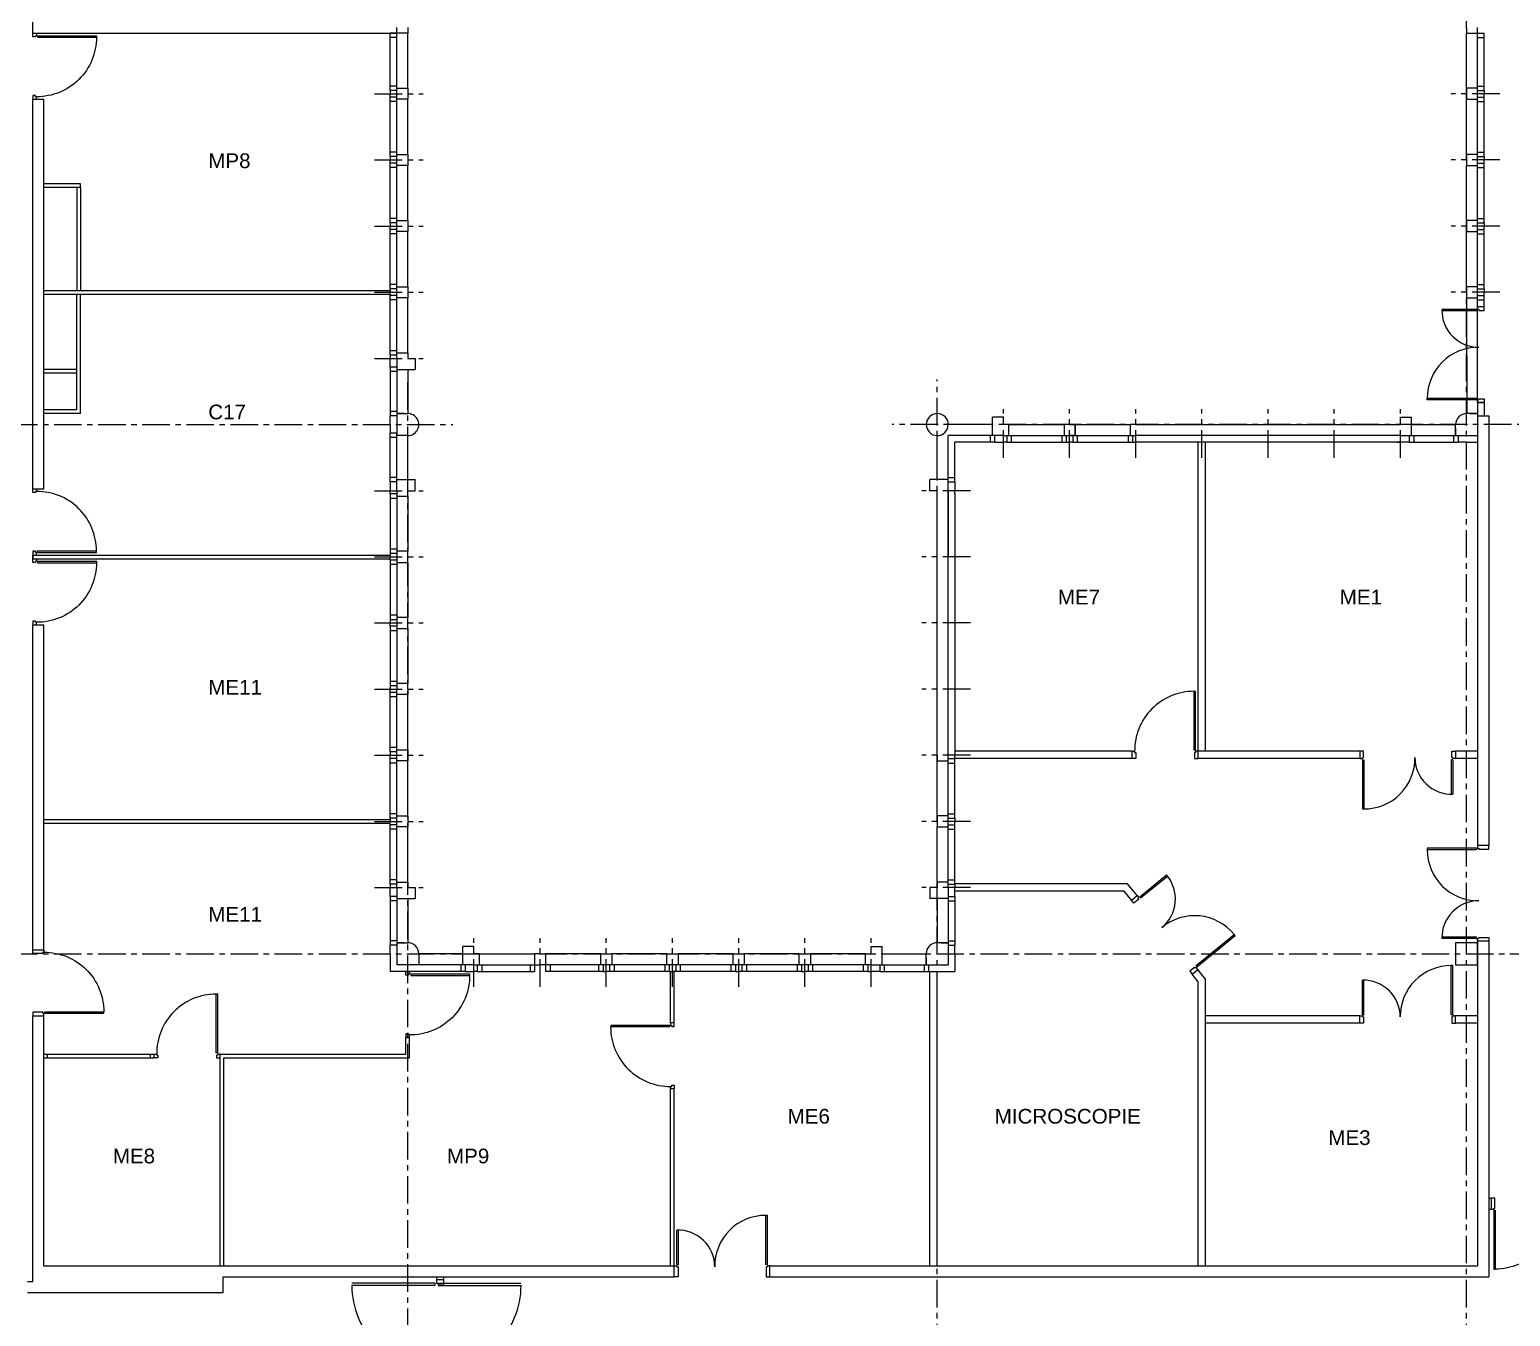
# Model space of a CAD drawing. Extents: x 1614 to 26454, y 2920 to 16595.
# Drawn here: x 3655 to 5669, y 12507 to 14258 of the extents above; entities that cross this region are included whole.
import ezdxf
from ezdxf.enums import TextEntityAlignment as Align

# ---------------------------------------------------------------- set-up
doc = ezdxf.new("R2010")
doc.units = 0
doc.header["$MEASUREMENT"] = 0
doc.linetypes.add('AXES', pattern=[2, 1.25, -0.25, 0.25, -0.25])
doc.layers.get('0').update_dxf_attribs({"linetype": 'CONTINUOUS'})
for name, color, linetype in [('BA_APPUI_FENETRE', 140, 'CONTINUOUS'), ('BA_AXE_TRAME', 253, 'AXES'), ('BA_CLOISON_EXISTANTE', 4, 'CONTINUOUS'), ('BA_DOUBLAGE', 134, 'CONTINUOUS'), ('BA_MENUIS_EXTERIEURE', 6, 'CONTINUOUS'), ('BA_MENUIS_INTERIEURE', 202, 'CONTINUOUS'), ('BA_STRUCTURE', 5, 'CONTINUOUS'), ('TXT_REP_PIECE', 3, 'CONTINUOUS')]:
    doc.layers.add(name, color=color, linetype=linetype)
doc.styles.add('ARIAL', font='arial.ttf')

# ---------------------------------------------------------------- blocks, each defined once
blk = doc.blocks.new('baie1')
at = {"layer": 'BA_APPUI_FENETRE'}
blk.add_line((7.5, -5), (82.5, -5), dxfattribs=at)
at = {"layer": 'BA_DOUBLAGE'}
for p, q in [((4.5, 19), (0, 19)), ((85.5, 19), (90, 19))]:
    blk.add_line(p, q, dxfattribs=at)
at = {"layer": 'BA_MENUIS_EXTERIEURE'}
for p, q in [((4.5, 19), (85.5, 19)), ((4.5, 10), (4.5, 19)), ((4.5, 10), (85.5, 10)), ((10.5, 10), (10.5, 19)), ((79.5, 10), (79.5, 19)), ((85.5, 10), (85.5, 19))]:
    blk.add_line(p, q, dxfattribs=at)
at = {"layer": 'BA_STRUCTURE'}
for points in [[(0, 10), (7.5, 10), (7.5, -5), (0, -5)], [(90, -5), (82.5, -5), (82.5, 10), (90, 10)]]:
    blk.add_lwpolyline(points, dxfattribs=at)
blk = doc.blocks.new('baie2')
at = {"layer": 'BA_DOUBLAGE'}
blk.add_line((-12, 19), (0, 19), dxfattribs=at)
at = {"layer": 'BA_MENUIS_EXTERIEURE'}
for p, q in [((-78.3, 10), (-78.3, 19)), ((-12, 19), (-78.3, 19)), ((-12, 10), (-78.3, 10)), ((-72.3, 10), (-72.3, 19)), ((-18, 10), (-18, 19)), ((-12, 10), (-12, 19))]:
    blk.add_line(p, q, dxfattribs=at)
at = {"layer": 'BA_STRUCTURE'}
for p, q in [((-75, 0), (-75, 10)), ((0, 10), (-15, 10)), ((-15, 10), (-15, -15)), ((0, -15), (-15, -15)), ((0, -5), (0, -15))]:
    blk.add_line(p, q, dxfattribs=at)
blk = doc.blocks.new('P80_5')
for p, q in [((-5.5, 6.5), (-5.5, 86.6)), ((-3.5, 86.5), (-5.5, 86.5)), ((-3.5, 6.5), (-3.5, 86.5)), ((-90, 0), (-90, 5)), ((-90, 5), (-86.5, 5)), ((-85, 0), (-90, 0)), ((-86.5, 5), (-86.5, 3.5)), ((-86.5, 3.5), (-85, 3.5)), ((-85, 3.5), (-85, 0)), ((-3.5, 6.5), (-5.5, 6.5)), ((-5, 3.5), (-5, 0)), ((-3.5, 3.5), (-5, 3.5)), ((-5, 0), (0, 0)), ((0, 5), (-3.5, 5)), ((-3.5, 5), (-3.5, 3.5)), ((0, 0), (0, 5))]:
    blk.add_line(p, q)
for centre, radius, start, end in [((-5.6, 5.7), 80.9, 89.9501, 180.4961), ((-5.5, 6.5), 0, 180, 270), ((-5, 3.5), 0, 180, 270)]:
    blk.add_arc(centre, radius, start, end)
blk = doc.blocks.new('P80_15')
for p, q in [((3.5, 96.5), (5.5, 96.5)), ((3.5, 16.5), (3.5, 96.5)), ((5.5, 16.5), (5.5, 96.6)), ((0, 0), (0, 15)), ((0, 15), (3.5, 15)), ((5, 0), (0, 0)), ((3.5, 16.5), (5.5, 16.5)), ((3.5, 15), (3.5, 13.5)), ((3.5, 13.5), (5, 13.5)), ((5, 13.5), (5, 0)), ((85, 13.5), (85, 0)), ((86.5, 13.5), (85, 13.5)), ((85, 0), (90, 0)), ((90, 15), (86.5, 15)), ((86.5, 15), (86.5, 13.5)), ((90, 0), (90, 15))]:
    blk.add_line(p, q)
for centre, radius, start, end in [((5.6, 15.7), 80.9, 359.5039, 90.0499), ((5, 13.5), 0, 270, 0), ((5.5, 16.5), 0, 270, 0)]:
    blk.add_arc(centre, radius, start, end)
blk = doc.blocks.new('P160_15')
for p, q in [((3.5, 16.5), (3.5, 96.5)), ((3.5, 96.5), (5.5, 96.5)), ((5.5, 16.5), (5.5, 96.6)), ((167.5, 16.5), (167.5, 96.6)), ((169.5, 96.5), (167.5, 96.5)), ((169.5, 16.5), (169.5, 96.5)), ((0, 0), (0, 15)), ((0, 15), (3.5, 15)), ((5, 0), (0, 0)), ((3.5, 16.5), (5.5, 16.5)), ((3.5, 15), (3.5, 13.5)), ((3.5, 13.5), (5, 13.5)), ((5, 13.5), (5, 0)), ((169.5, 16.5), (167.5, 16.5)), ((168, 13.5), (168, 0)), ((169.5, 13.5), (168, 13.5)), ((168, 0), (173, 0)), ((169.5, 15), (169.5, 13.5)), ((173, 15), (169.5, 15)), ((173, 0), (173, 15))]:
    blk.add_line(p, q)
for centre, radius, start, end in [((5.6, 15.7), 80.9, 359.5039, 90.0499), ((167.4, 15.7), 80.9, 89.9501, 180.4961), ((5, 13.5), 0, 270, 0), ((5.5, 16.5), 0, 270, 0), ((167.5, 16.5), 0, 180, 270), ((168, 13.5), 0, 180, 270)]:
    blk.add_arc(centre, radius, start, end)

msp = doc.modelspace()

# ---------------------------------------------------------------- linework, layer by layer
at = {"layer": 'BA_APPUI_FENETRE'}
for p, q in [((4169.8, 14178.3), (4169.8, 14253.3)), ((5609.8, 14178.3), (5609.8, 14253.3)), ((5609.8, 13893.3), (5609.9, 13735.8)), ((5624.8, 13750.9), (5624.8, 13880.9)), ((4169.8, 13795.8), (4169.7, 13735.8)), ((4964.8, 13720.8), (4904.8, 13720.8)), ((5534.8, 13720.8), (5594.8, 13720.7)), ((4169.8, 13645.8), (4169.7, 13705.8)), ((4889.8, 13645.8), (4889.8, 13705.8)), ((4169.8, 13075.8), (4169.7, 13015.8)), ((4889.8, 13075.8), (4889.9, 13015.8)), ((4889.8, 13075.8), (4889.9, 13015.8)), ((4244.8, 13000.8), (4184.8, 13000.8)), ((4267.3, 13000.8), (4342.3, 13000.8)), ((4432.3, 13000.8), (4357.3, 13000.8)), ((4814.8, 13000.8), (4874.8, 13000.7))]:
    msp.add_line(p, q, dxfattribs=at)
at = {"layer": 'BA_AXE_TRAME', "ltscale": 30}
for p, q in [((5609.8, 11499.7), (5609.8, 15941.9)), ((4124.7, 14170.8), (4190.9, 14170.8)), ((5654.9, 14170.8), (5588.7, 14170.8)), ((4124.7, 14080.8), (4190.9, 14080.8)), ((5654.9, 14080.8), (5588.7, 14080.8)), ((4124.7, 13990.8), (4190.9, 13990.8)), ((5654.9, 13990.8), (5588.7, 13990.8)), ((4124.7, 13900.8), (4190.9, 13900.8)), ((5654.9, 13900.8), (5588.7, 13900.8)), ((4124.7, 13810.8), (4190.9, 13810.8)), ((4169.8, 12240.8), (4169.8, 13781.9)), ((4889.8, 11499.7), (4889.8, 13781.9)), ((4979.8, 13675.7), (4979.8, 13741.9)), ((4979.8, 13675.7), (4979.8, 13741.9)), ((5069.8, 13675.7), (5069.8, 13741.9)), ((5069.8, 13675.7), (5069.8, 13741.9)), ((5159.8, 13675.7), (5159.8, 13741.9)), ((5249.8, 13675.7), (5249.8, 13741.9)), ((5339.8, 13675.7), (5339.8, 13741.9)), ((5429.8, 13675.7), (5429.8, 13741.9)), ((5519.8, 13675.7), (5519.8, 13741.9)), ((2668.7, 13720.8), (4230.9, 13720.8)), ((7110.9, 13720.8), (4828.7, 13720.8)), ((4124.7, 13630.8), (4190.9, 13630.8)), ((4934.9, 13630.8), (4868.7, 13630.8)), ((4124.7, 13540.8), (4190.9, 13540.8)), ((4934.9, 13540.8), (4868.7, 13540.8)), ((4124.7, 13450.8), (4190.9, 13450.8)), ((4934.9, 13450.8), (4868.7, 13450.8)), ((4124.7, 13360.8), (4190.9, 13360.8)), ((4934.9, 13360.8), (4868.7, 13360.8)), ((4124.7, 13270.8), (4190.9, 13270.8)), ((4934.9, 13270.8), (4868.7, 13270.8)), ((4124.7, 13180.8), (4190.9, 13180.8)), ((4934.9, 13180.8), (4868.7, 13180.8)), ((4124.7, 13090.8), (4190.9, 13090.8)), ((4934.9, 13090.8), (4868.7, 13090.8)), ((4259.8, 12955.7), (4259.8, 13021.9)), ((4349.8, 12955.7), (4349.8, 13021.9)), ((4439.8, 12955.7), (4439.8, 13021.9)), ((4529.8, 12955.7), (4529.8, 13021.9)), ((4619.8, 12955.7), (4619.8, 13021.9)), ((4709.8, 12955.7), (4709.8, 13021.9)), ((4799.8, 12955.7), (4799.8, 13021.9)), ((2668.7, 13000.8), (8550.9, 13000.8))]:
    msp.add_line(p, q, dxfattribs=at)
at = {"layer": 'BA_CLOISON_EXISTANTE'}
for p, q in [((3724.8, 14048.3), (3674.8, 14048.3)), ((3724.8, 14043.3), (3674.8, 14043.3)), ((3724.8, 14043.3), (3724.8, 14048.3)), ((3674.8, 13903.3), (4145.8, 13903.3)), ((3674.8, 13898.3), (4145.8, 13898.3)), ((3719.8, 13740.8), (3719.8, 13898.3)), ((3724.8, 13735.8), (3724.8, 13898.3)), ((3719.8, 13795.8), (3674.8, 13795.8)), ((3719.8, 13790.8), (3674.8, 13790.8)), ((3719.8, 13740.8), (3674.8, 13740.8)), ((3724.8, 13735.8), (3674.8, 13735.8)), ((5244.8, 13266.3), (5244.8, 13696.8)), ((5254.8, 13276.3), (5254.8, 13696.8)), ((3659.8, 13543.3), (4145.8, 13543.3)), ((3659.8, 13538.3), (3659.8, 13543.3)), ((3659.8, 13543.3), (3659.8, 13538.3)), ((3659.8, 13538.3), (4145.8, 13538.3)), ((5154.8, 13276.3), (4913.8, 13276.3)), ((5464.5, 13276.3), (5244.8, 13276.3)), ((5624.8, 13276.3), (5594.5, 13276.3)), ((5154.8, 13266.3), (4913.8, 13266.3)), ((5464.5, 13266.3), (5244.8, 13266.3)), ((5624.8, 13266.3), (5594.5, 13266.3)), ((3674.8, 13183.3), (4145.8, 13183.3)), ((3674.8, 13178.3), (4145.8, 13178.3)), ((5148.8, 13095.8), (4913.8, 13095.8)), ((5161.8, 13080), (5148.8, 13095.8)), ((5144.1, 13085.8), (4913.8, 13085.8)), ((5154, 13073.6), (5144.1, 13085.8)), ((4527.3, 12906.8), (4527.3, 12976.8)), ((4532.3, 12906.8), (4532.3, 12976.8)), ((4879.8, 12576.3), (4879.8, 12976.8)), ((4889.8, 12576.3), (4889.8, 12976.8)), ((5244.8, 12962.7), (5236.4, 12973)), ((5254.8, 12966.3), (5244.1, 12979.4)), ((5244.8, 12576.3), (5244.8, 12962.7)), ((5254.8, 12576.3), (5254.8, 12966.3)), ((5464.5, 12916.3), (5254.8, 12916.3)), ((5624.8, 12916.3), (5594.5, 12916.3)), ((5464.5, 12906.3), (5254.8, 12906.3)), ((5624.8, 12906.3), (5594.5, 12906.3)), ((4167.3, 12864.3), (4167.3, 12886.8)), ((4172.3, 12859.3), (4172.3, 12886.8)), ((3914.8, 12576.3), (3914.8, 12864.3)), ((3914.8, 12864.3), (4167.3, 12864.3)), ((3919.8, 12576.3), (3919.8, 12859.3)), ((3919.8, 12859.3), (4172.3, 12859.3)), ((4527.3, 12576.3), (4527.3, 12816.8)), ((4532.3, 12576.3), (4532.3, 12816.8))]:
    msp.add_line(p, q, dxfattribs=at)
at = {"layer": 'BA_DOUBLAGE'}
for p, q in [((4145.8, 14175.3), (4145.8, 14170.8)), ((5633.8, 14175.3), (5633.8, 14170.8)), ((5633.8, 13896.3), (5633.8, 13900.8)), ((4145.8, 13720.8), (4145.8, 13732.5)), ((4145.8, 13720.8), (4145.8, 13709.2)), ((4967.8, 13696.8), (4979.8, 13696.8)), ((4975.3, 13696.8), (4979.8, 13696.8)), ((4984.3, 13696.8), (4979.8, 13696.8)), ((5074.3, 13696.8), (5069.8, 13696.8)), ((5515.3, 13696.8), (5519.8, 13696.8)), ((5609.8, 13696.8), (5598.2, 13696.8)), ((5609.8, 13696.8), (5624.8, 13696.8)), ((4913.8, 13642.8), (4913.8, 13630.8)), ((4913.8, 13626.3), (4913.8, 13630.8)), ((4913.8, 13185.3), (4913.8, 13180.8)), ((4145.8, 13000.8), (4145.8, 13012.5)), ((4913.8, 13000.8), (4913.8, 13012.5)), ((4913.8, 13000.8), (4913.8, 13012.5)), ((4913.8, 13000.8), (4913.8, 12989.2)), ((4913.8, 13000.8), (4913.8, 12976.8)), ((4247.8, 12976.8), (4259.8, 12976.8)), ((4264.3, 12976.8), (4259.8, 12976.8)), ((4435.3, 12976.8), (4439.8, 12976.8)), ((4878.2, 12976.8), (4913.8, 12976.8)), ((4889.8, 12976.8), (4901.5, 12976.8))]:
    msp.add_line(p, q, dxfattribs=at)
at = {"layer": 'BA_MENUIS_EXTERIEURE'}
for p, q in [((4145.8, 14175.3), (4145.8, 14253.3)), ((4154.8, 14253.3), (4145.8, 14253.3)), ((4154.8, 14247.3), (4145.8, 14247.3)), ((4154.8, 14175.3), (4154.8, 14256.3)), ((5624.8, 14175.3), (5624.8, 14256.3)), ((5624.8, 14253.3), (5633.8, 14253.3)), ((5624.8, 14247.3), (5633.8, 14247.3)), ((5633.8, 14175.3), (5633.8, 14253.3)), ((4154.8, 14181.3), (4145.8, 14181.3)), ((5624.8, 14181.3), (5633.8, 14181.3)), ((4154.8, 14175.3), (4145.8, 14175.3)), ((5624.8, 14175.3), (5633.8, 14175.3)), ((5624.8, 13880.9), (5624.8, 13896.3)), ((5624.8, 13896.3), (5633.8, 13896.3)), ((5633.8, 13880.9), (5633.8, 13896.3)), ((5623.3, 13877.4), (5576.3, 13877.4)), ((5623.3, 13877.4), (5623.3, 13875.4)), ((5624.8, 13890.3), (5633.8, 13890.3)), ((5633.8, 13880.9), (5624.8, 13880.9)), ((5624.8, 13880.9), (5624.8, 13877.4)), ((5624.8, 13877.4), (5626.3, 13877.4)), ((5626.3, 13877.4), (5626.3, 13875.9)), ((5626.3, 13875.9), (5633.8, 13875.9)), ((5633.8, 13875.9), (5633.8, 13880.9)), ((5623.3, 13875.4), (5576.3, 13875.4)), ((5623.3, 13756.4), (5556.3, 13756.4)), ((5623.3, 13754.4), (5623.3, 13756.4)), ((5626.3, 13755.9), (5633.8, 13755.9)), ((5626.3, 13754.4), (5626.3, 13755.9)), ((5633.8, 13755.9), (5633.8, 13750.9)), ((5623.3, 13754.4), (5556.3, 13754.4)), ((5624.8, 13754.4), (5626.3, 13754.4)), ((5624.8, 13750.9), (5624.8, 13754.4)), ((5633.8, 13750.9), (5624.8, 13750.9)), ((5624.8, 13750.9), (5633.8, 13750.9)), ((5624.8, 13750.9), (5624.8, 13732.5)), ((5633.8, 13750.9), (5633.8, 13732.5)), ((4967.8, 13705.8), (4904.8, 13705.8)), ((4904.8, 13642.8), (4904.8, 13705.8)), ((4967.8, 13696.8), (4913.8, 13696.8)), ((4913.8, 13642.8), (4913.8, 13696.8)), ((4961.8, 13705.8), (4961.8, 13696.8)), ((4967.8, 13705.8), (4967.8, 13696.8)), ((5074.3, 13705.8), (5074.3, 13696.8)), ((5080.3, 13705.8), (5080.3, 13696.8)), ((5249.8, 13696.8), (5159.8, 13696.8)), ((5339.8, 13696.8), (5249.8, 13696.8)), ((5429.8, 13696.8), (5339.8, 13696.8)), ((5519.8, 13696.8), (5429.8, 13696.8)), ((5515.3, 13705.8), (5434.3, 13705.8)), ((4904.8, 13648.8), (4913.8, 13648.8)), ((4904.8, 13642.8), (4913.8, 13642.8)), ((4904.8, 13626.3), (4904.8, 13540.8)), ((4913.8, 13626.3), (4913.8, 13540.8)), ((4913.8, 13540.8), (4913.8, 13450.8)), ((4913.8, 13450.8), (4913.8, 13360.8)), ((4913.8, 13360.8), (4913.8, 13270.8)), ((4904.8, 13185.3), (4904.8, 13270.8)), ((4913.8, 13185.3), (4913.8, 13270.8)), ((4145.8, 13000.8), (4145.8, 13012.5)), ((4145.8, 13000.8), (4145.8, 12976.8)), ((4247.8, 12976.8), (4145.8, 12976.8)), ((4247.8, 12985.8), (4184.8, 12985.8)), ((4241.8, 12985.8), (4241.8, 12976.8)), ((4247.8, 12985.8), (4247.8, 12976.8)), ((4264.3, 12985.8), (4264.3, 12976.8)), ((4264.3, 12985.8), (4345.3, 12985.8)), ((4264.3, 12976.8), (4342.3, 12976.8)), ((4270.3, 12985.8), (4270.3, 12976.8)), ((4336.3, 12985.8), (4336.3, 12976.8)), ((4342.3, 12985.8), (4342.3, 12976.8)), ((4435.3, 12985.8), (4354.3, 12985.8)), ((4357.3, 12985.8), (4357.3, 12976.8)), ((4435.3, 12976.8), (4357.3, 12976.8)), ((4363.3, 12985.8), (4363.3, 12976.8)), ((4429.3, 12985.8), (4429.3, 12976.8)), ((4435.3, 12985.8), (4435.3, 12976.8))]:
    msp.add_line(p, q, dxfattribs=at)
for centre, radius, start, end in [((5626.3, 13875.9), 50, 178.3008, 270), ((5626.3, 13875.9), 0, 270, 360), ((5623.3, 13875.4), 0, 270, 360), ((5625.4, 13756.8), 69.1, 89.2744, 180.3005), ((5623.3, 13756.4), 0, 360, 90), ((5626.3, 13755.9), 0, 360, 90)]:
    msp.add_arc(centre, radius, start, end, dxfattribs=at)
at = {"layer": 'BA_MENUIS_INTERIEURE'}
for p, q in [((3719.8, 14043.3), (3719.8, 13903.3)), ((3724.8, 14043.3), (3724.8, 13903.3)), ((5556.3, 13754.4), (5556.3, 13756.4)), ((5239.3, 13277.8), (5239.3, 13357.9)), ((5241.3, 13357.8), (5239.3, 13357.8)), ((5241.3, 13277.8), (5241.3, 13357.8)), ((5154.8, 13266.3), (5154.8, 13276.3)), ((5154.8, 13276.3), (5158.3, 13276.3)), ((5158.3, 13276.3), (5158.3, 13274.8)), ((5158.3, 13274.8), (5159.8, 13274.8)), ((5159.8, 13274.8), (5159.8, 13266.3)), ((5241.3, 13277.8), (5239.3, 13277.8)), ((5239.8, 13274.8), (5239.8, 13266.3)), ((5241.3, 13274.8), (5239.8, 13274.8)), ((5244.8, 13276.3), (5241.3, 13276.3)), ((5241.3, 13276.3), (5241.3, 13274.8)), ((5244.8, 13266.3), (5244.8, 13276.3)), ((5464.5, 13276.3), (5464.5, 13266.3)), ((5469.5, 13276.3), (5464.5, 13276.3)), ((5469.5, 13267.8), (5469.5, 13276.3)), ((5589.5, 13267.8), (5589.5, 13276.3)), ((5589.5, 13276.3), (5594.5, 13276.3)), ((5594.5, 13276.3), (5594.5, 13266.3)), ((5159.8, 13266.3), (5154.8, 13266.3)), ((5239.8, 13266.3), (5244.8, 13266.3)), ((5464.5, 13266.3), (5468, 13266.3)), ((5468, 13266.3), (5468, 13267.8)), ((5468, 13267.8), (5469.5, 13267.8)), ((5468.1, 13264.8), (5468.1, 13197.8)), ((5468.1, 13264.8), (5470.1, 13264.8)), ((5470.1, 13264.8), (5470.1, 13197.8)), ((5589, 13264.8), (5589, 13217.8)), ((5591, 13264.8), (5589, 13264.8)), ((5591, 13267.8), (5589.5, 13267.8)), ((5591, 13266.3), (5591, 13267.8)), ((5594.5, 13266.3), (5591, 13266.3)), ((5591, 13264.8), (5591, 13217.8)), ((5468.1, 13197.8), (5470.1, 13197.8)), ((5623.3, 13144.3), (5556.3, 13144.3)), ((5556.3, 13144.3), (5556.3, 13142.3)), ((5623.3, 13142.3), (5556.3, 13142.3)), ((5623.3, 13144.3), (5623.3, 13142.3)), ((5639.8, 13147.9), (5624.8, 13147.9)), ((5624.8, 13147.9), (5624.8, 13144.4)), ((5624.8, 13144.4), (5626.3, 13144.4)), ((5626.3, 13144.4), (5626.3, 13142.9)), ((5626.3, 13142.9), (5639.8, 13142.9)), ((5639.8, 13142.9), (5639.8, 13147.9)), ((5165.2, 13078.2), (5201.5, 13108)), ((5166.4, 13076.7), (5202.8, 13106.4)), ((5154, 13073.6), (5161.8, 13080)), ((5157.2, 13069.8), (5154, 13073.6)), ((5163.8, 13075.2), (5157.2, 13069.8)), ((5161.8, 13080), (5164, 13077.3)), ((5164, 13077.3), (5162.8, 13076.3)), ((5162.8, 13076.3), (5163.8, 13075.2)), ((5165.2, 13078.2), (5166.4, 13076.7)), ((5241.8, 12984.6), (5293.6, 13027)), ((5243, 12983.1), (5294.9, 13025.5)), ((5294.9, 13025.5), (5293.6, 13027)), ((5623.3, 13023.4), (5576.3, 13023.4)), ((5623.3, 13021.4), (5576.3, 13021.4)), ((5623.3, 13021.4), (5623.3, 13023.4)), ((5624.8, 13017.9), (5624.8, 13021.4)), ((5624.8, 13021.4), (5626.3, 13021.4)), ((5639.8, 13017.9), (5624.8, 13017.9)), ((5626.3, 13022.9), (5639.8, 13022.9)), ((5626.3, 13021.4), (5626.3, 13022.9)), ((5639.8, 13022.9), (5639.8, 13017.9)), ((5239.8, 12982.3), (5233.2, 12976.9)), ((5233.2, 12976.9), (5236.4, 12973)), ((5236.4, 12973), (5244.1, 12979.4)), ((5240.7, 12981.1), (5239.8, 12982.3)), ((5241.9, 12982.1), (5240.7, 12981.1)), ((5243, 12983.1), (5241.8, 12984.6)), ((5244.1, 12979.4), (5241.9, 12982.1)), ((5589, 12917.8), (5589, 12984.8)), ((5591, 12984.8), (5589, 12984.8)), ((5591, 12917.8), (5591, 12984.8)), ((5468.1, 12917.8), (5468.1, 12964.8)), ((5470.1, 12917.8), (5470.1, 12964.8)), ((5464.5, 12906.3), (5464.5, 12916.3)), ((5464.5, 12916.3), (5468, 12916.3)), ((5468, 12916.3), (5468, 12914.8)), ((5468, 12914.8), (5469.5, 12914.8)), ((5468.1, 12917.8), (5470.1, 12917.8)), ((5469.5, 12914.8), (5469.5, 12906.3)), ((5591, 12917.8), (5589, 12917.8)), ((5589.5, 12914.8), (5589.5, 12906.3)), ((5591, 12914.8), (5589.5, 12914.8)), ((5591, 12916.3), (5591, 12914.8)), ((5594.5, 12916.3), (5591, 12916.3)), ((5594.5, 12906.3), (5594.5, 12916.3)), ((5469.5, 12906.3), (5464.5, 12906.3)), ((5589.5, 12906.3), (5594.5, 12906.3)), ((3674.8, 12864.3), (3824.8, 12864.3)), ((3674.8, 12859.3), (3824.8, 12859.3)), ((3679.8, 12859.3), (3679.8, 12864.3)), ((3819.8, 12859.3), (3819.8, 12864.3)), ((4658.8, 12644.8), (4656.8, 12644.8)), ((4656.8, 12577.8), (4656.8, 12644.8)), ((4658.8, 12577.8), (4658.8, 12644.8)), ((4535.8, 12577.8), (4535.8, 12624.8)), ((4537.8, 12577.8), (4537.8, 12624.8)), ((4532.3, 12576.3), (4535.8, 12576.3)), ((4532.3, 12561.3), (4532.3, 12576.3)), ((4535.8, 12577.8), (4537.8, 12577.8)), ((4535.8, 12576.3), (4535.8, 12574.8)), ((4535.8, 12574.8), (4537.3, 12574.8)), ((4537.3, 12574.8), (4537.3, 12561.3)), ((4658.8, 12577.8), (4656.8, 12577.8)), ((4658.8, 12574.8), (4657.3, 12574.8)), ((4657.3, 12574.8), (4657.3, 12561.3)), ((4662.3, 12576.3), (4658.8, 12576.3)), ((4658.8, 12576.3), (4658.8, 12574.8)), ((4662.3, 12561.3), (4662.3, 12576.3)), ((4206.7, 12549.6), (4093.7, 12549.6)), ((4206.7, 12552.4), (4093.9, 12552.4)), ((4206.7, 12552.4), (4206.7, 12549.6)), ((4208.8, 12561.3), (4208.8, 12552.4)), ((4218.8, 12557.3), (4208.8, 12557.3)), ((4208.8, 12552.4), (4210.9, 12552.4)), ((4210.9, 12552.4), (4210.9, 12550.3)), ((4210.9, 12552.4), (4210.9, 12549.6)), ((4210.9, 12552.4), (4323.7, 12552.4)), ((4210.9, 12550.3), (4218.8, 12550.3)), ((4210.9, 12549.6), (4323.9, 12549.6)), ((4218.8, 12550.3), (4218.8, 12561.3)), ((4537.3, 12561.3), (4532.3, 12561.3)), ((4657.3, 12561.3), (4662.3, 12561.3))]:
    msp.add_line(p, q, dxfattribs=at)
for centre, radius, start, end in [((5239.2, 13277), 80.9, 89.9501, 180.4961), ((5239.3, 13277.8), 0, 180, 270), ((5239.8, 13274.8), 0, 180, 270), ((5469.5, 13267.8), 0, 0, 90), ((5470.4, 13266.9), 69.1, 269.6995, 0.7256), ((5470.1, 13264.8), 0, 0, 90), ((5589.5, 13267.8), 50, 180, 271.6992), ((5589, 13264.8), 0, 90, 180), ((5589.5, 13267.8), 0, 90, 180), ((5625.4, 13142), 69.1, 179.6995, 270.7256), ((5623.3, 13142.3), 0, 270, 0), ((5626.3, 13142.9), 0, 270, 0), ((5163.8, 13075.2), 50, 309.3015, 41.0007), ((5163.8, 13075.2), 0, 219.3015, 309.3015), ((5166.4, 13076.7), 0, 219.3015, 309.3015), ((5626.3, 13022.9), 50, 90, 181.6992), ((5239.9, 12983.5), 69.1, 39.0009, 130.027), ((5623.3, 13023.4), 0, 0, 90), ((5626.3, 13022.9), 0, 0, 90), ((5239.8, 12982.3), 0, 129.3015, 219.3015), ((5241.8, 12984.6), 0, 129.3015, 219.3015), ((5588.7, 12915.7), 69.1, 89.6995, 180.7256), ((5469.5, 12914.8), 50, 0, 91.6992), ((5469.5, 12914.8), 0, 270, 360), ((5470.1, 12917.8), 0, 270, 360), ((5589, 12917.8), 0, 180, 270), ((5589.5, 12914.8), 0, 180, 270), ((4656.4, 12575.7), 69.1, 89.6995, 180.7256), ((4537.3, 12574.8), 50, 0, 91.6992), ((4537.3, 12574.8), 0, 270, 360), ((4537.8, 12577.8), 0, 270, 360), ((4656.8, 12577.8), 0, 180, 270), ((4657.3, 12574.8), 0, 180, 270), ((4207.8, 12549.5), 114.1, 179.9501, 270.4961), ((4206.7, 12549.6), 0, 270, 360), ((4209.8, 12549.5), 114.1, 269.5039, 0.0499), ((4210.9, 12550.3), 0, 270, 360), ((4210.9, 12549.6), 0, 180, 270)]:
    msp.add_arc(centre, radius, start, end, dxfattribs=at)
at = {"layer": 'BA_STRUCTURE'}
for p, q in [((3659.8, 14253.3), (3659.8, 14268.3)), ((3659.8, 14253.3), (4154.8, 14253.3)), ((3659.8, 13633.3), (3659.8, 14163.3)), ((3659.8, 14163.3), (3674.8, 14163.3)), ((3674.8, 13633.3), (3674.8, 14163.3)), ((4164.8, 13735.8), (4154.8, 13735.8)), ((4154.8, 13735.8), (4169.9, 13735.8)), ((4154.8, 13735.8), (4154.8, 13705.8)), ((5624.8, 13735.8), (5609.7, 13735.8)), ((5614.8, 13735.8), (5624.8, 13735.8)), ((5614.8, 13735.8), (5624.8, 13735.8)), ((5624.8, 13735.8), (5624.8, 13705.8)), ((5624.8, 13735.8), (5624.8, 13147.9)), ((4979.8, 13730.8), (4964.8, 13730.8)), ((4964.8, 13705.8), (4964.8, 13730.8)), ((4979.8, 13720.8), (4979.8, 13730.8)), ((4987.3, 13720.8), (4979.8, 13720.8)), ((5159.8, 13720.8), (5519.8, 13720.8)), ((5594.8, 13705.8), (5594.8, 13720.9)), ((5594.8, 13715.8), (5594.8, 13705.8)), ((5624.8, 13732.5), (5639.8, 13732.5)), ((5624.8, 13720.8), (5624.8, 13705.8)), ((5624.8, 13715.8), (5624.8, 13705.8)), ((5639.8, 13732.5), (5639.8, 13147.9)), ((4164.8, 13705.8), (4154.8, 13705.8)), ((4169.8, 13705.8), (4154.8, 13705.8)), ((4979.8, 13705.8), (4964.8, 13705.8)), ((4979.8, 13705.8), (4987.3, 13705.8)), ((5519.8, 13705.8), (5159.8, 13705.8)), ((5594.8, 13705.8), (5624.8, 13705.8)), ((5609.8, 13705.8), (5624.8, 13705.8)), ((5614.8, 13705.8), (5624.8, 13705.8)), ((4904.8, 13645.8), (4879.8, 13645.8)), ((4879.8, 13630.8), (4879.8, 13645.8)), ((4904.8, 13263.3), (4904.8, 13645.8)), ((3659.8, 13633.3), (3674.8, 13633.3)), ((3659.8, 13633.3), (3674.8, 13633.3)), ((4889.8, 13630.8), (4879.8, 13630.8)), ((4889.8, 13263.3), (4889.8, 13630.8)), ((4904.8, 13630.8), (4904.8, 13623.3)), ((3659.8, 13448.3), (3674.8, 13448.3)), ((3659.8, 13448.3), (3674.8, 13448.3)), ((3659.8, 13006.3), (3659.8, 13448.3)), ((3674.8, 13006.3), (3674.8, 13448.3)), ((4889.8, 13188.3), (4889.8, 13180.8)), ((4904.8, 13180.8), (4904.8, 13188.3)), ((4164.8, 13015.8), (4154.8, 13015.8)), ((4164.8, 13015.8), (4154.8, 13015.8)), ((4154.8, 13015.8), (4169.9, 13015.8)), ((4154.8, 13015.8), (4154.8, 12985.8)), ((4244.8, 12985.8), (4244.8, 13010.8)), ((4259.8, 13010.8), (4244.8, 13010.8)), ((4259.8, 13000.8), (4259.8, 13010.8)), ((4904.8, 13015.8), (4889.7, 13015.8)), ((4904.8, 13015.8), (4889.7, 13015.8)), ((4894.8, 13015.8), (4904.8, 13015.8)), ((4894.8, 13015.8), (4904.8, 13015.8)), ((4904.8, 13015.8), (4904.8, 12985.8)), ((4904.8, 13015.8), (4904.8, 12985.8)), ((5624.8, 13017.9), (5624.8, 12576.3)), ((5639.8, 13017.9), (5639.8, 12561.3)), ((4184.8, 13000.8), (4184.8, 12985.8)), ((4874.8, 12985.8), (4874.8, 13000.9)), ((4874.8, 12985.8), (4874.8, 13000.9)), ((4874.8, 12995.8), (4874.8, 12985.8)), ((4874.8, 12995.8), (4874.8, 12985.8)), ((4904.8, 13000.8), (4904.8, 12985.8)), ((4904.8, 13000.8), (4904.8, 12985.8)), ((4904.8, 12995.8), (4904.8, 12985.8)), ((4904.8, 12995.8), (4904.8, 12985.8)), ((4164.8, 12985.8), (4154.8, 12985.8)), ((4184.8, 12985.8), (4154.8, 12985.8)), ((4259.8, 12985.8), (4244.8, 12985.8)), ((4874.8, 12985.8), (4904.8, 12985.8)), ((4874.8, 12985.8), (4904.8, 12985.8)), ((4889.8, 12985.8), (4904.8, 12985.8)), ((4889.8, 12985.8), (4904.8, 12985.8)), ((4894.8, 12985.8), (4904.8, 12985.8)), ((4894.8, 12985.8), (4904.8, 12985.8)), ((3659.8, 12554.8), (3659.8, 12916.3)), ((3674.8, 12576.3), (3674.8, 12916.3)), ((5639.8, 12668.3), (5643.3, 12668.3)), ((5639.8, 12653.3), (5643.3, 12653.3)), ((3674.8, 12576.3), (4287.5, 12576.3)), ((4287.5, 12576.3), (4532.3, 12576.3)), ((4662.3, 12576.3), (5624.8, 12576.3)), ((3652.8, 12554.8), (3659.8, 12554.8)), ((3918.8, 12561.3), (4287.5, 12561.3)), ((3918.8, 12539.8), (3918.8, 12561.3)), ((4287.5, 12561.3), (4532.3, 12561.3)), ((4662.3, 12561.3), (5639.8, 12561.3)), ((3652.8, 12539.8), (3918.8, 12539.8))]:
    msp.add_line(p, q, dxfattribs=at)
for points in [[(4169.8, 14260.8), (4169.8, 14253.3), (4154.8, 14253.3), (4154.8, 14260.8)], [(5609.8, 14260.8), (5609.8, 14253.3), (5624.8, 14253.3), (5624.8, 14260.8)], [(4154.8, 14170.8), (4154.8, 14178.3), (4169.8, 14178.3), (4169.8, 14170.8)], [(5624.8, 14170.8), (5624.8, 14178.3), (5609.8, 14178.3), (5609.8, 14170.8)], [(5609.8, 13900.8), (5609.8, 13893.3), (5624.8, 13893.3), (5624.8, 13900.8)], [(5069.8, 13720.8), (5077.3, 13720.8), (5077.3, 13705.8), (5069.8, 13705.8)], [(4259.8, 12985.8), (4267.3, 12985.8), (4267.3, 13000.8), (4259.8, 13000.8)], [(4349.8, 13000.8), (4342.3, 13000.8), (4342.3, 12985.8), (4349.8, 12985.8)], [(4349.8, 13000.8), (4357.3, 13000.8), (4357.3, 12985.8), (4349.8, 12985.8)], [(4439.8, 12985.8), (4432.3, 12985.8), (4432.3, 13000.8), (4439.8, 13000.8)]]:
    msp.add_lwpolyline(points, dxfattribs=at)
msp.add_lwpolyline([(5624.8, 13015.8), (5594.8, 13015.8), (5594.8, 12985.8), (5624.8, 12985.8)], close=True, dxfattribs=at)
for centre, start, end in [((4169.8, 13720.8), 270, 90.299), ((4889.8, 13720.8), 0, 179.701), ((5609.8, 13720.8), 89.701, 180.299), ((4889.8, 13720.8), 179.701, 359.6963), ((4169.8, 13000.8), 360, 90.299), ((4889.8, 13000.8), 89.701, 180.299), ((4889.8, 13000.8), 89.701, 180.299)]:
    msp.add_arc(centre, 15, start, end, dxfattribs=at)

# ---------------------------------------------------------------- block references
at = {"layer": 'BA_MENUIS_INTERIEURE', "xscale": -1}
for name, p, rotation in [('P80_5', (3659.8, 14253.3), 269.9999999999999), ('P80_5', (3659.8, 13538.3), 269.9999999999999), ('P80_5', (3659.8, 13538.3), 269.9999999999999), ('P80_15', (3659.8, 12916.3), 269.9999999999999), ('P80_5', (4167.3, 12976.8), 269.9999999999999), ('P160_15', (5643.3, 12668.3), 179.9999999999999)]:
    msp.add_blockref(name, p, dxfattribs=dict(at, rotation=rotation))
at = {"layer": 'BA_MENUIS_INTERIEURE'}
for p, rotation in [((3659.8, 13543.3), 269.9999999999999), ((3659.8, 13543.3), 269.9999999999999), ((4532.3, 12906.8), 90.00000000000007)]:
    msp.add_blockref('P80_5', p, dxfattribs=dict(at, rotation=rotation))
msp.add_blockref('P80_5', (3914.8, 12859.3), dxfattribs=at)
at = {"layer": 'BA_STRUCTURE'}
for name, p, rotation in [('baie1', (4164.8, 14080.8), 90), ('baie1', (4164.8, 13990.8), 90), ('baie1', (4164.8, 13900.8), 90), ('baie1', (4164.8, 13810.8), 90), ('baie2', (4164.8, 13810.8), 90), ('baie2', (5519.8, 13715.8), 180.0000000000016), ('baie1', (4164.8, 13270.8), 90), ('baie1', (4164.8, 13180.8), 90), ('baie1', (4164.8, 13090.8), 90), ('baie2', (4164.8, 13090.8), 90), ('baie2', (4799.8, 12995.8), 180.0000000000016), ('baie1', (4529.8, 12995.8), 180.0000000000016), ('baie1', (4619.8, 12995.8), 180.0000000000016), ('baie1', (4709.8, 12995.8), 180.0000000000016), ('baie1', (4799.8, 12995.8), 180.0000000000016)]:
    msp.add_blockref(name, p, dxfattribs=dict(at, rotation=rotation))
at = {"layer": 'BA_STRUCTURE', "xscale": -1}
for name, p, rotation in [('baie1', (5614.8, 14080.8), 269.9999999999999), ('baie1', (5614.8, 13990.8), 269.9999999999999), ('baie1', (5614.8, 13900.8), 269.9999999999999), ('baie1', (4979.8, 13715.8), 180.0000000000001), ('baie1', (5069.8, 13715.8), 180.0000000000001), ('baie2', (4164.8, 13630.8), 90), ('baie1', (4164.8, 13630.8), 90), ('baie1', (4164.8, 13540.8), 90), ('baie1', (4164.8, 13450.8), 90), ('baie1', (4894.8, 13180.8), 270.0000000000156), ('baie1', (4894.8, 13090.8), 270.0000000000156), ('baie2', (4894.8, 13090.8), 270.0000000000156)]:
    msp.add_blockref(name, p, dxfattribs=dict(at, rotation=rotation))

# ---------------------------------------------------------------- texts
at = {"layer": 'TXT_REP_PIECE', "style": 'ARIAL'}
for s, p in [('MP8', (3898.5, 14069.7)), ('C17', (3898.5, 13727.9)), ('ME7', (5053.9, 13476)), ('ME1', (5437.3, 13476)), ('ME11', (3898.5, 13353.4)), ('ME11', (3898.5, 13044.4)), ('ME6', (4686.4, 12769.7)), ('ME3', (5421.8, 12740.6)), ('ME8', (3768.7, 12715.6)), ('MP9', (4223.2, 12715.6))]:
    msp.add_text(s, height=20, dxfattribs=at).set_placement(p)
msp.add_text('MICROSCOPIE', height=20, dxfattribs=at).set_placement((5067.4, 12769.7), align=Align.CENTER)

doc.saveas('drawing.dxf')
